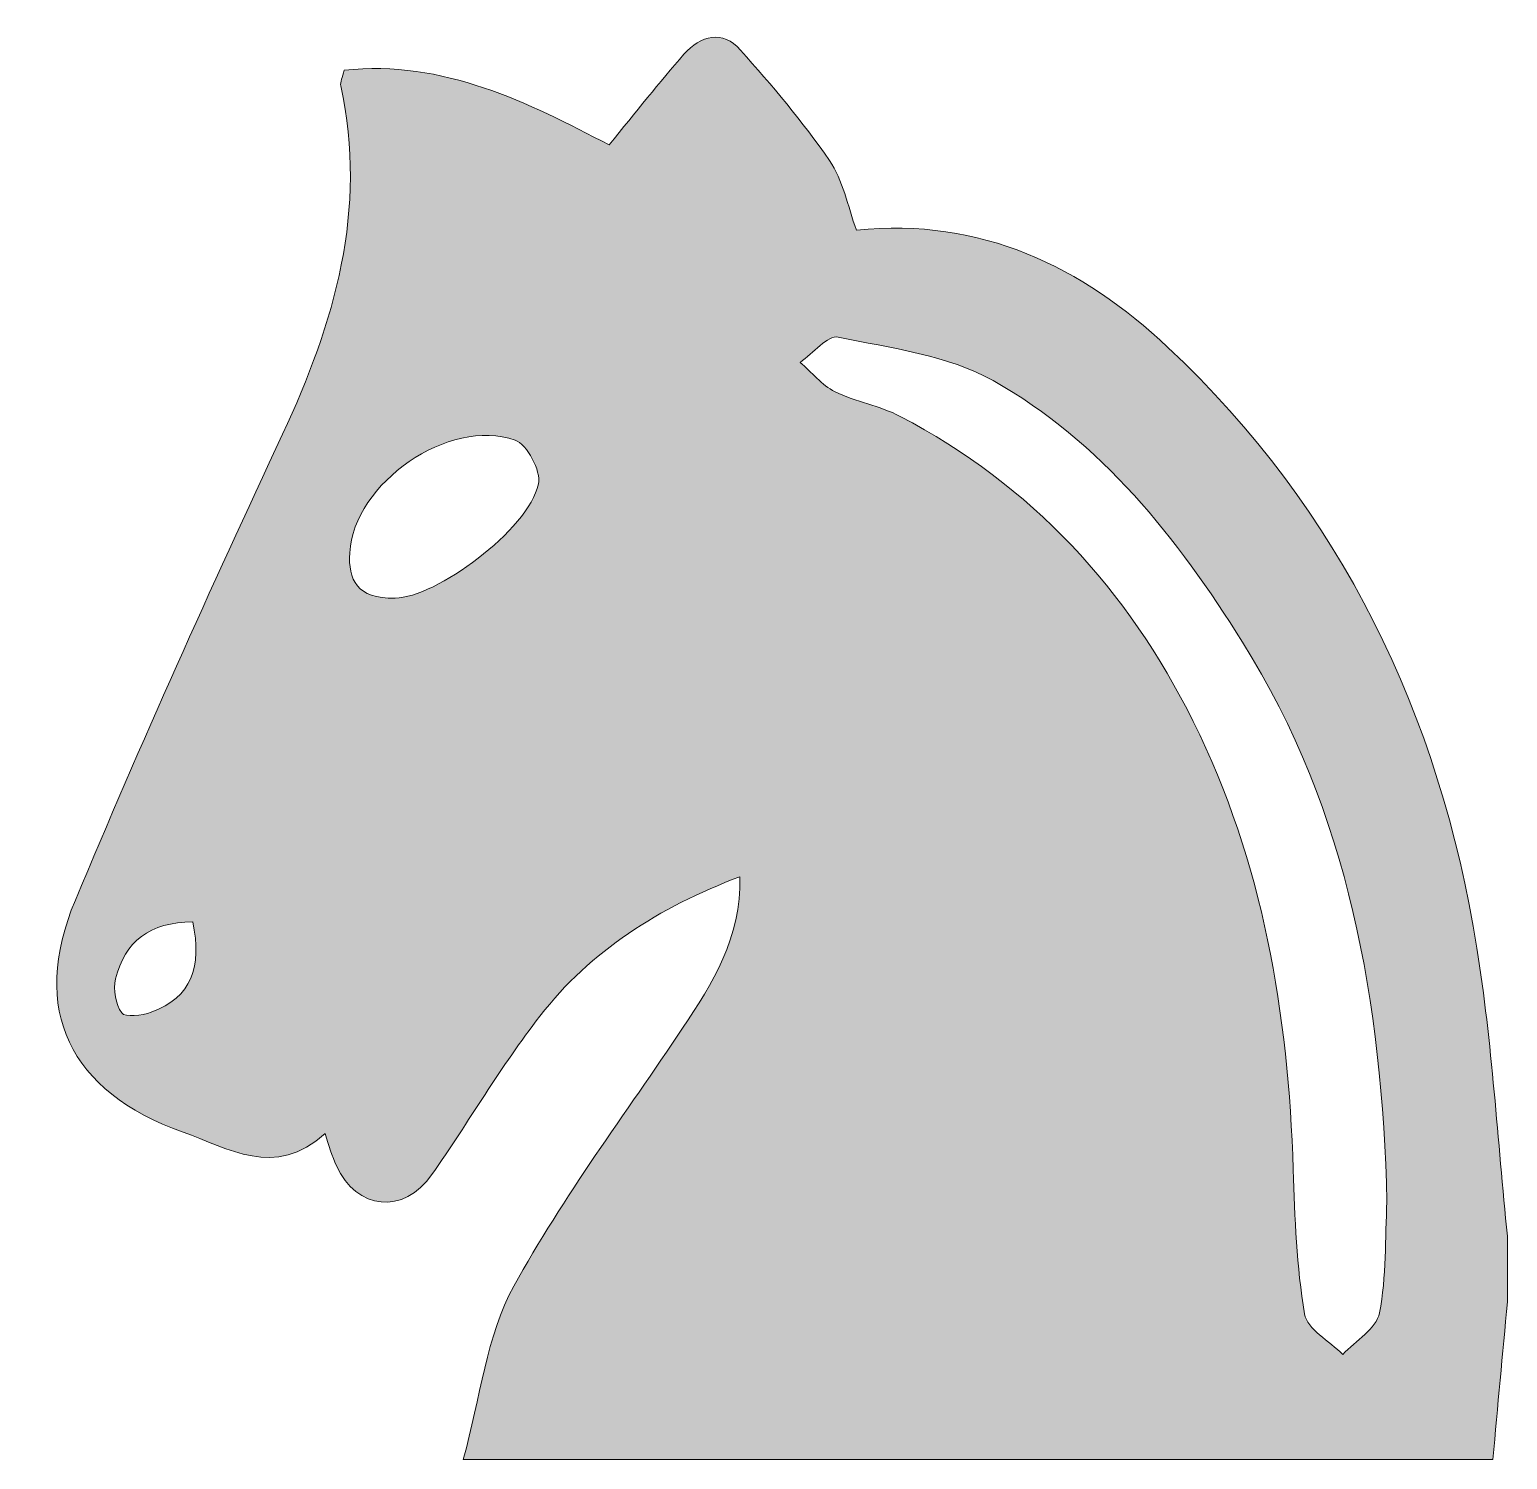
# Model space of a CAD drawing. Header units: inches. Extents: x 173 to 1840, y -1812 to -200.
import ezdxf

# ---------------------------------------------------------------- set-up
doc = ezdxf.new("R2010")
doc.units = ezdxf.units.IN
doc.header["$MEASUREMENT"] = 0
doc.layers.add('Layer 1', color=7, linetype='Continuous')

msp = doc.modelspace()

# ---------------------------------------------------------------- hatches: boundary and pattern name
at = {"layer": 'Layer 1', "true_color": 0xffffff}
h = msp.add_hatch(color=7, dxfattribs=at)
h.dxf.hatch_style = 2
edge = h.paths.add_edge_path()
edge.add_spline(control_points=[(1840.3, -1560.3), (1840.3, -1584.9), (1840.3, -1609.6), (1840.3, -1634.3), (1834.8, -1693.3), (1829.3, -1752.2), (1823.8, -1812.1), (1438.2, -1812.1), (1057.1, -1812.1), (662.6, -1812.1), (682, -1742.3), (688.7, -1672.8), (719.6, -1616.7), (775.4, -1515.6), (845.5, -1422.4), (909.9, -1326), (943.7, -1275.4), (976.2, -1224.3), (974.6, -1155.1), (883, -1189.9), (806.3, -1238.5), (749.1, -1312.2), (705, -1369), (668.6, -1431.8), (627.3, -1490.8), (595.4, -1536.5), (542.4, -1531.1), (519.5, -1481), (514.5, -1470.2), (511.5, -1458.6), (506.7, -1444.8), (450.4, -1496.2), (396.9, -1461.1), (346.6, -1443.1), (218.3, -1397.5), (173.4, -1305.2), (225.1, -1181.5), (299, -1004.6), (377.7, -829.7), (458.9, -656.1), (517.6, -530.4), (554.8, -403.3), (524.5, -263.6), (523.5, -259.2), (526.5, -254), (528.4, -245.8), (640.3, -233.9), (735.7, -282.3), (827, -330.1), (857.8, -292.6), (883.8, -259.5), (911.5, -227.9), (930.3, -206.6), (954.8, -200), (975.4, -223.2), (1010.7, -263), (1045.4, -303.8), (1075.6, -347.5), (1091, -369.7), (1096, -399), (1106.1, -426.1), (1247.3, -411.9), (1360.1, -467.2), (1457.4, -558.4), (1653.6, -742.5), (1763.6, -972.6), (1805.8, -1235.5), (1823, -1342.8), (1829.1, -1452), (1840.3, -1560.3)], knot_values=[0, 0, 0, 0, 1, 1, 1, 2, 2, 2, 3, 3, 3, 4, 4, 4, 5, 5, 5, 6, 6, 6, 7, 7, 7, 8, 8, 8, 9, 9, 9, 10, 10, 10, 11, 11, 11, 12, 12, 12, 13, 13, 13, 14, 14, 14, 15, 15, 15, 16, 16, 16, 17, 17, 17, 18, 18, 18, 19, 19, 19, 20, 20, 20, 21, 21, 21, 22, 22, 22, 23, 23, 23, 23], degree=3, periodic=1)
edge = h.paths.add_edge_path()
edge.add_spline(control_points=[(1704.4, -1521.2), (1698.7, -1298.1), (1662.1, -1083), (1541.4, -890.5), (1468, -773.5), (1382.4, -664.4), (1260.2, -595.8), (1208.7, -567), (1144.8, -559.1), (1085.5, -546.8), (1073.7, -544.4), (1057, -565.1), (1042.5, -575.2), (1055.5, -586.5), (1066.9, -600.9), (1081.9, -608.3), (1105.2, -619.9), (1132.3, -624.1), (1155.4, -636.1), (1303.8, -713.7), (1411.9, -831.3), (1485.9, -980.1), (1564.9, -1138.9), (1593, -1309.7), (1598.7, -1485.4), (1600.4, -1539.8), (1602.5, -1594.6), (1611.4, -1648), (1614.3, -1665.2), (1639.5, -1678.6), (1654.6, -1693.8), (1669, -1678.3), (1692.5, -1664.6), (1696, -1646.9), (1703.9, -1606), (1702.2, -1563.2), (1704.4, -1521.2)], knot_values=[0, 0, 0, 0, 1, 1, 1, 2, 2, 2, 3, 3, 3, 4, 4, 4, 5, 5, 5, 6, 6, 6, 7, 7, 7, 8, 8, 8, 9, 9, 9, 10, 10, 10, 11, 11, 11, 12, 12, 12, 12], degree=3, periodic=1)
edge = h.paths.add_edge_path()
edge.add_spline(control_points=[(585.7, -841), (631, -840.7), (736.1, -764.6), (747.4, -712.3), (750.5, -697.7), (734.6, -667.5), (721, -662.8), (646.2, -636.7), (539.2, -711.4), (534.5, -789.9), (532.8, -819.9), (542.2, -842.4), (585.7, -841)], knot_values=[0, 0, 0, 0, 1, 1, 1, 2, 2, 2, 3, 3, 3, 4, 4, 4, 4], degree=3, periodic=1)
edge = h.paths.add_edge_path()
edge.add_spline(control_points=[(357.6, -1206.1), (309.1, -1206.4), (280.6, -1227.8), (270.4, -1270.4), (267.5, -1282.4), (270.4, -1299.1), (277.4, -1308.7), (281.2, -1314), (300.3, -1311.7), (310.7, -1307.9), (356.5, -1291.1), (367.9, -1256.5), (357.6, -1206.1)], knot_values=[0, 0, 0, 0, 1, 1, 1, 2, 2, 2, 3, 3, 3, 4, 4, 4, 4], degree=3, periodic=1)

# ---------------------------------------------------------------- linework, layer by layer
at = {"layer": 'Layer 1', "lineweight": 0}
for points, knots in [([(1840.3, -1560.3), (1840.3, -1584.9), (1840.3, -1609.6), (1840.3, -1634.3), (1834.8, -1693.3), (1829.3, -1752.2), (1823.8, -1812.1), (1438.2, -1812.1), (1057.1, -1812.1), (662.6, -1812.1), (682, -1742.3), (688.7, -1672.8), (719.6, -1616.7), (775.4, -1515.6), (845.5, -1422.4), (909.9, -1326), (943.7, -1275.4), (976.2, -1224.3), (974.6, -1155.1), (883, -1189.9), (806.3, -1238.5), (749.1, -1312.2), (705, -1369), (668.6, -1431.8), (627.3, -1490.8), (595.4, -1536.5), (542.4, -1531.1), (519.5, -1481), (514.5, -1470.2), (511.5, -1458.6), (506.7, -1444.8), (450.4, -1496.2), (396.9, -1461.1), (346.6, -1443.1), (218.3, -1397.5), (173.4, -1305.2), (225.1, -1181.5), (299, -1004.6), (377.7, -829.7), (458.9, -656.1), (517.6, -530.4), (554.8, -403.3), (524.5, -263.6), (523.5, -259.2), (526.5, -254), (528.4, -245.8), (640.3, -233.9), (735.7, -282.3), (827, -330.1), (857.8, -292.6), (883.8, -259.5), (911.5, -227.9), (930.3, -206.6), (954.8, -200), (975.4, -223.2), (1010.7, -263), (1045.4, -303.8), (1075.6, -347.5), (1091, -369.7), (1096, -399), (1106.1, -426.1), (1247.3, -411.9), (1360.1, -467.2), (1457.4, -558.4), (1653.6, -742.5), (1763.6, -972.6), (1805.8, -1235.5), (1823, -1342.8), (1829.1, -1452), (1840.3, -1560.3)], [0, 0, 0, 0, 1, 1, 1, 2, 2, 2, 3, 3, 3, 4, 4, 4, 5, 5, 5, 6, 6, 6, 7, 7, 7, 8, 8, 8, 9, 9, 9, 10, 10, 10, 11, 11, 11, 12, 12, 12, 13, 13, 13, 14, 14, 14, 15, 15, 15, 16, 16, 16, 17, 17, 17, 18, 18, 18, 19, 19, 19, 20, 20, 20, 21, 21, 21, 22, 22, 22, 23, 23, 23, 23]), ([(1704.4, -1521.2), (1698.7, -1298.1), (1662.1, -1083), (1541.4, -890.5), (1468, -773.5), (1382.4, -664.4), (1260.2, -595.8), (1208.7, -567), (1144.8, -559.1), (1085.5, -546.8), (1073.7, -544.4), (1057, -565.1), (1042.5, -575.2), (1055.5, -586.5), (1066.9, -600.9), (1081.9, -608.3), (1105.2, -619.9), (1132.3, -624.1), (1155.4, -636.1), (1303.8, -713.7), (1411.9, -831.3), (1485.9, -980.1), (1564.9, -1138.9), (1593, -1309.7), (1598.7, -1485.4), (1600.4, -1539.8), (1602.5, -1594.6), (1611.4, -1648), (1614.3, -1665.2), (1639.5, -1678.6), (1654.6, -1693.8), (1669, -1678.3), (1692.5, -1664.6), (1696, -1646.9), (1703.9, -1606), (1702.2, -1563.2), (1704.4, -1521.2)], [0, 0, 0, 0, 1, 1, 1, 2, 2, 2, 3, 3, 3, 4, 4, 4, 5, 5, 5, 6, 6, 6, 7, 7, 7, 8, 8, 8, 9, 9, 9, 10, 10, 10, 11, 11, 11, 12, 12, 12, 12]), ([(585.7, -841), (631, -840.7), (736.1, -764.6), (747.4, -712.3), (750.5, -697.7), (734.6, -667.5), (721, -662.8), (646.2, -636.7), (539.2, -711.4), (534.5, -789.9), (532.8, -819.9), (542.2, -842.4), (585.7, -841)], [0, 0, 0, 0, 1, 1, 1, 2, 2, 2, 3, 3, 3, 4, 4, 4, 4]), ([(357.6, -1206.1), (309.1, -1206.4), (280.6, -1227.8), (270.4, -1270.4), (267.5, -1282.4), (270.4, -1299.1), (277.4, -1308.7), (281.2, -1314), (300.3, -1311.7), (310.7, -1307.9), (356.5, -1291.1), (367.9, -1256.5), (357.6, -1206.1)], [0, 0, 0, 0, 1, 1, 1, 2, 2, 2, 3, 3, 3, 4, 4, 4, 4])]:
    msp.add_open_spline(points, degree=3, knots=knots, dxfattribs=at)

doc.saveas('drawing.dxf')
